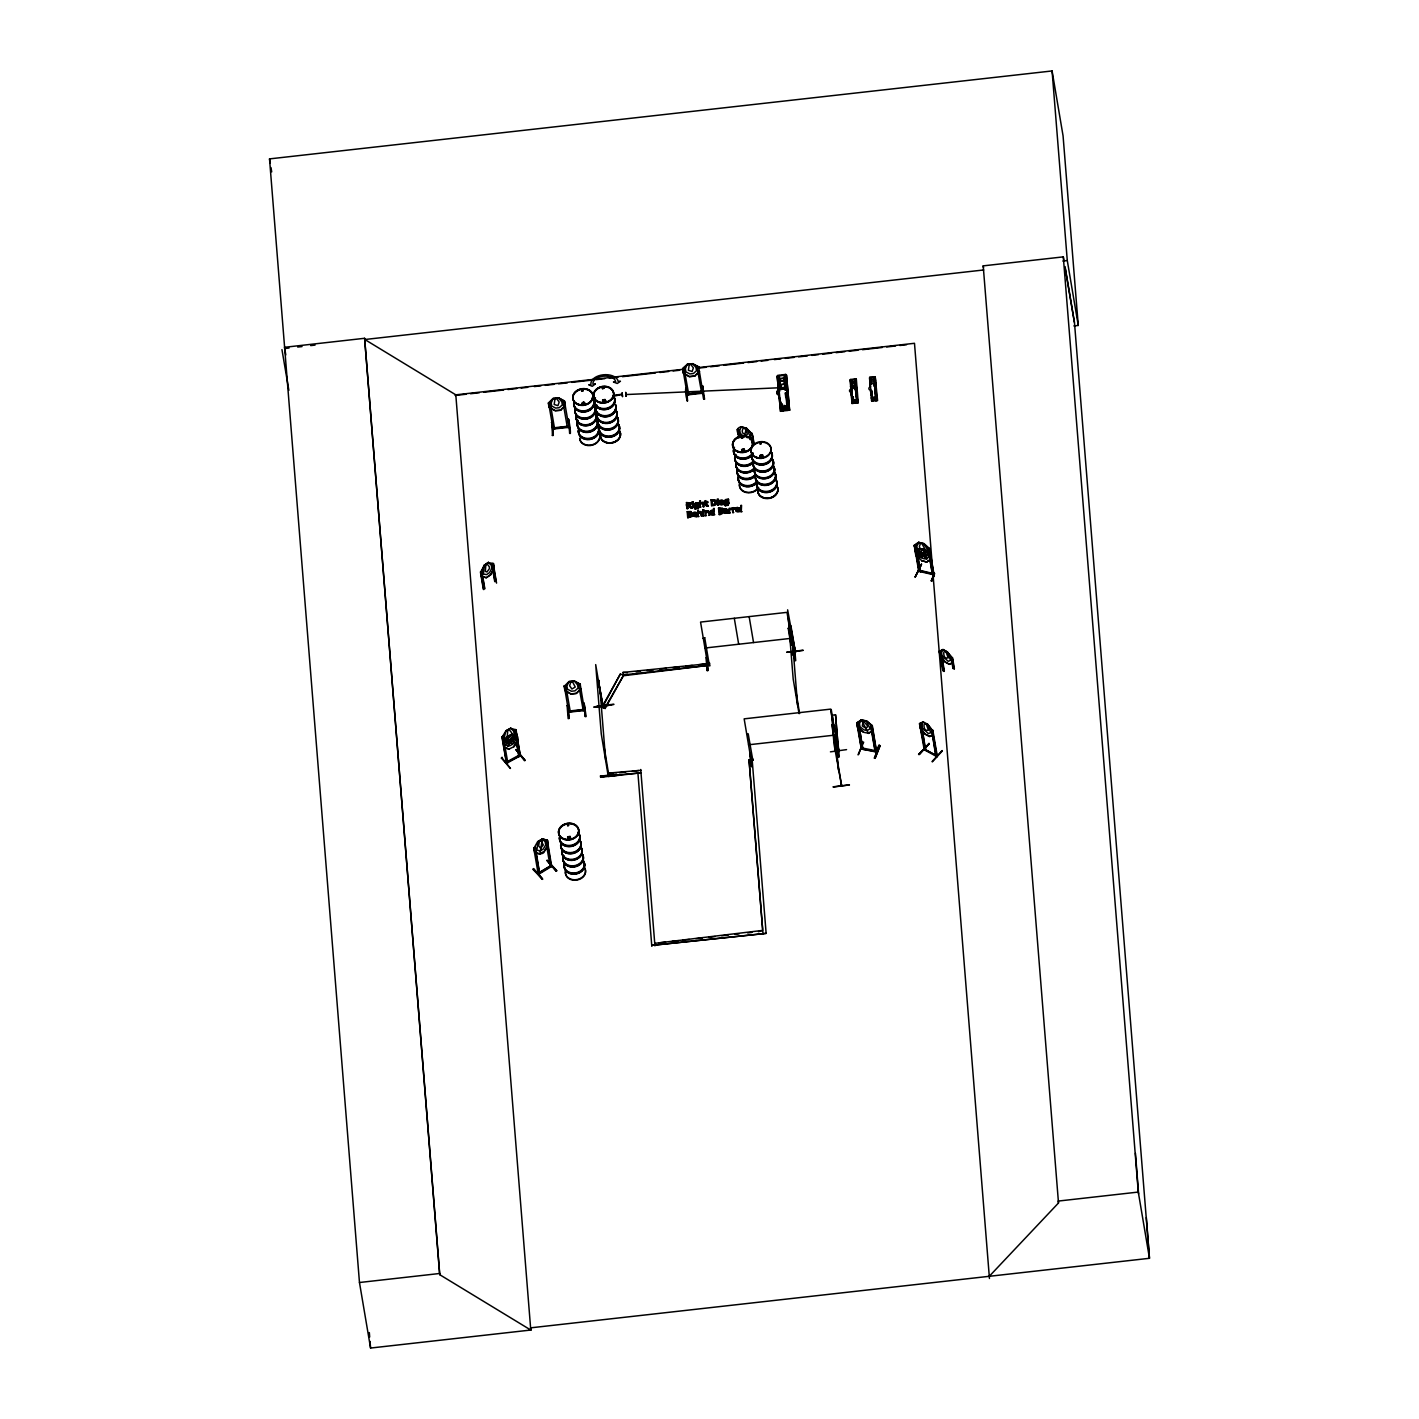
<?xml version="1.0" encoding="UTF-8"?>
<svg xmlns="http://www.w3.org/2000/svg" width="1419" height="1419" viewBox="0 0 1419 1419"><rect width="100%" height="100%" fill="white"/><g stroke="black" fill="none" stroke-linecap="round" stroke-linejoin="round"><path stroke-width="1.5" d="M710.227 512.082L710.529 514.033L713.81 513.802M694.53 504.738L696.002 503.373A2.306 1.845 -9.6 0 1 697.722 503.426L698.467 502.61L697.616 502.894A2.306 1.845 -9.6 0 0 695.913 502.823C691.355 504.224 697.474 510.609 697.846 505.714C691.39 508.392 699.177 497.2 698.024 507.186M691.213 515.097C688.41 520.081 685.661 510.361 690.681 512.862M721.987 509.332C717.021 506.831 719.664 516.569 722.537 511.585M626.151 396.327L625.708 392.3L626.134 396.327M723.459 511.833C711.043 518.822 731.14 511.106 720.71 510.787M784.672 405.373C783.767 406.774 783.962 405.834 784.813 408.104M784.778 406.118C785.718 408.725 783.235 404.965 785.009 405.94M854.681 401.027C854.806 397.817 854.912 403.014 854.788 400.46M855.018 399.626L855.072 401.009L854.344 400.264M873.678 399.005L874.423 397.551L873.927 399.094M874.406 397.622L873.785 398.189M697.917 506.636L697.634 508.179L695.097 508.534M716.648 501.971C718.528 506.565 707.265 506.015 714.183 504.845A2.27 1.809 -9.6 0 0 715.371 504.117M724.133 512.685L727.202 510.556L724.985 512.277M725.357 502.166L726.049 499.985A2.306 1.845 -9.6 0 1 727.752 500.056L728.515 499.24L727.663 499.523A2.306 1.845 -9.6 0 0 725.943 499.453C723.087 500.109 724.488 505.466 727.379 503.887M603.341 706.573C569.817 709.465 636.829 700.915 605.257 705.882M608.024 774.668C607.988 770.996 609.744 776.725 608.716 774.668M790.862 625.531L795.509 652.492C793.044 647.809 796.556 653.449 795.296 651.8M795.279 651.569L787.634 609.833L793.186 679.045L799.021 713.58M581.595 390.864L582.216 389.853L582.783 390.722M582.003 403.138C581.524 406.543 587.182 403.031 583.83 402.34M583.032 404.131L582.358 403.422L583.883 402.677M584.504 402.943L584.185 403.883M602.685 387.777L604.033 388.167L602.596 388.682M567.777 825.84L568.345 824.457M602.667 388.15L603.394 388.469M567.884 824.741L568.416 825.45M602.596 401.24L604.866 399.892M603.377 400.264L603.678 401.471M603.926 388.061L602.312 388.238M603.164 400.655L604.051 399.856M568.061 837.547L569.267 838.753M568.274 837.37L568.558 838.611M604.654 401.364L605.026 400.193M570.154 838.079L569.959 837.175M569.516 838.7L569.87 838.132M741.64 450.745L743.113 449.309M742.971 451.029L742.084 450.142M743.396 449.805L744.159 450.674L742.705 451.295M744.744 450.728L743.485 449.291M760.886 443.81L760.336 442.87M761.471 455.304C764.149 455.978 760.034 458.639 760.655 455.783M762.642 456.404L761.968 455.357M855.072 388.522L854.575 389.604M855.089 388.966L854.877 388.061M690.893 503.585C689.563 508.321 690.929 502.929 688.339 503M691.727 512.986L690.84 511.496L687.204 511.691L691.266 512.188L690.858 514.263M722.945 508.924L719.664 510.911M492.428 564.265L495.054 581.755M690.698 512.649L691.23 516.126L687.736 517.704L691.904 516.569L692.029 514.494L690.769 513.749M722.005 509.137L719.61 510.29L719.752 511.443L722.573 511.851M720.657 513.394C723.885 513.873 722.59 507.913 720.355 508.587M551.654 865.413L538.209 873.43M551.814 866.353L549.987 866.814L551.193 865.058M549.987 866.814L549.987 865.732M551.494 865.43L550.146 866.229M533.881 848.367L537.695 841.556L542.377 838.948L539.894 854.025C526.378 849.289 542.856 857.573 544.47 851.294L548.284 844.482L547.574 840.367L542.271 838.824L547.432 840.491L545.747 840.793L550.306 867.186M603.306 706.431C604.742 708.329 601.142 703.558 603.394 706.148M608.911 775.43L600.556 777.31L616.751 775.413L616.609 774.153L600.414 776.193M728.816 503.373L727.663 504.933L725.144 505.164C730.377 505.359 725.375 495.533 724.666 503.142M485.812 565.081L485.351 571.343L486.983 571.999L489.537 568.451L489.236 566.642L487.214 564.106L485.706 564.975M923.911 748.576C928.736 750.296 922.421 748.185 924.798 749.179L919.672 723.743L923.255 721.792M925.685 749.001L924.425 749.143M935.777 756.079L931.644 729.614L932.815 730.271L937.338 756.292L936.114 754.589L935.547 755.955L936.983 756.664L932.46 730.643L931.396 729.969M540.905 840.527L539.433 841.396L538.599 845.777L540.604 848.314L543.317 844.944L540.816 840.403M507.683 761.666L507.807 762.73L503.177 736.23L501.918 736.904L506.459 763.298L507.594 761.737M518.538 755.192L519.957 754.429M520.241 754.802L518.804 756.008M692.951 515.984C704.675 519.248 685.838 512.082 696.906 513.465M740.079 508.907L740.204 509.811L736.638 510.219L737.277 507.984L739.955 508.623M740.044 510.272C730.75 511.904 743.414 506.654 737.543 507.896A2.146 1.703 -9.6 0 0 736.284 508.587C733.463 514.05 742.137 510.698 740.239 511.567M858.477 723.424L857.182 722.555L858.566 723.318L862.947 749.25L861.067 747.955M783.873 407.359L785.186 407.874L784.193 407.377M837.175 759.2L841.627 785.807L834 744.088L831.232 709.482L838.168 751.733L838.842 751.059M840.935 785.842L840.846 784.281M841.627 784.707L841.644 785.221M480.704 572.513L484.163 565.33L483.453 574.092L486.682 574.589L489.484 572.655L491.825 568.292L491.293 565.205L488.544 562.598L493.546 563.609L494.238 567.724L490.672 574.784L494.131 567.618M744.141 436.821L746.429 428.325L752.07 433.912M542.324 839.09L537.89 841.733L536.879 850.194L540.267 850.868L543.211 849.112L545.73 844.908L545.198 841.822L542.342 839.126M517.829 739.849C507.417 755.068 520.773 740.949 517.208 735.858L511.78 734.137L507.062 736.709L506.069 745.135L509.545 745.933L512.596 744.265L515.203 740.186L511.425 732.452L509.279 729.792L507.754 730.608L507.239 736.887L511.816 734.403L517.066 735.964M533.491 868.996L542.626 879.337L532.923 869.35M533.455 868.57L542.537 878.787M784.547 407.856L784.636 406.118M785.204 407.555L784.867 406.402M501.936 757.799L510.485 768.477L501.421 758.083M921.392 549.366L920.665 554.315L924.23 556.691L925.649 555.485L925.348 553.676L923.059 549.774L921.321 549.508M863.089 720.976L862.344 725.978L865.945 728.249L867.399 726.989L867.08 725.18L863.142 720.852M535.229 847.782L534.041 848.314M716.613 502.681L713.048 505.129M874.193 397.373L874.281 398.42M873.802 398.686L874.317 398.171M695.345 504.898L697.758 503.993L697.669 502.716M725.393 501.528L727.805 500.623L727.699 499.328M854.965 401.293L854.717 399.555M863.444 732.098L857.519 727.042L863.391 732.239L868.605 733.251M873.057 730.182L868.552 733.392L861.28 719.859L866.512 720.905L872.366 726.067M857.466 727.184L856.774 723.051L861.28 719.859L859.471 723.637L860.003 726.723L863.816 729.863L867.186 730.554L870.113 728.781L866.388 721.136L861.227 719.983M866.512 720.905L872.295 725.606L870.858 725.659M857.998 754.819L863.692 742.208M858.601 754.536L862.983 742.155M861.386 719.983L856.774 723.051L861.351 749.055L876.552 751.467M862.787 748.31L861.244 747.529M868.552 733.392L873.004 730.324M862.787 749.232L859.311 727.149M874.991 750.828L876.676 750.651L875.097 750.882M871.993 731.814L875.292 751.272M874.228 758.172C884.197 735.255 876.64 746.412 875.08 758.349L880.117 745.56L875.08 758.331M838.966 751.68L834.461 725.18M582.18 390.544L583.014 390.012M605.576 401.098L605.044 402.056M568.345 825.078L567.387 824.9M567.653 837.813L568.611 837.033M741.303 437.691L742.58 437.105M742.031 437.762L742.651 437.708M762.18 455.446L762.127 457.024M692.791 514.175L693.235 513.43A2.146 1.703 -9.6 0 1 694.405 512.738C698.645 513.98 693.856 512.099 693.589 515.062M918.678 571.236L914.404 545.304C912.222 548.976 922.811 536.914 916.851 546.031L917.366 549.118L921.126 552.363L924.461 553.144L927.352 551.477L926.82 548.39L923.663 543.761L918.625 542.324L923.787 543.53L929.569 548.851L923.787 543.53M930.084 552.878L925.809 556.017L920.647 554.794L914.936 549.348L920.718 554.705L925.88 555.876M915.805 555.503L915.166 551.246M919.654 548.461C908.337 553.889 921.658 550.998 919.37 546.634L920.452 543.353L922.066 543.885L927.813 554.261L928.345 557.348L925.454 559.015L922.119 558.235L918.359 554.989L917.845 551.902L919.654 548.461L923.237 550.803L924.656 549.614L930.438 554.989L930.97 559.033L926.642 561.906M924.603 549.774L930.279 554.989M921.711 560.594L915.858 555.361M921.445 564.585L915.131 577.107L921.463 564.159M934.11 574.376L918.536 570.367L920.31 570.101L920.381 571.626L915.894 545.765M928.186 548.674L929.569 548.39L933.968 574.34L919.033 570.828L915.007 547.042M915.149 577.054L921.499 564.159M933.773 574.784L918.696 571.307L918.873 569.888M920.221 570.686L919.069 569.853M920.221 571.591L920.452 570.509L932.318 573.311M930.208 553.108L925.72 555.893M926.749 562.03L921.64 560.665L926.749 562.03L931.13 559.121M932.123 573.755L933.95 573.436L933.791 574.89L929.374 548.834L927.813 548.284L932.496 574.624L930.03 558.891M932.514 574.571L932.265 573.045M934.358 573.17L931.219 580.903L934.376 575.617M934.447 573.241L932.052 581.081M931.414 580.885L934.624 573.684M710.422 512.17L710.848 511.425A2.022 1.614 -9.6 0 1 711.895 510.769A2.359 1.88 -9.6 0 1 713.615 510.822L713.526 510.272A2.359 1.88 -9.6 0 0 711.806 510.237A2.022 1.614 -9.6 0 0 710.759 510.893C708.773 516.676 716.471 516.285 711.345 512.064C715.85 507.257 707.584 515.558 713.846 513.767M691.603 512.809L688.339 514.423L691.248 515.363M697.9 507.097L695.079 507.807L695.186 509.084L698.645 508.091L698.467 502.61M728.036 504.277L725.233 505.714L728.142 505.27L728.816 502.894M706.697 657.068L708.028 670.513L707.141 670.619L706.751 657.423M751.591 766.845L750.349 753.329L750.119 760.46M751.467 766.313L750.349 753.329M551.352 422.472L552.168 421.833L553.286 435.349L552.399 435.456L552.115 422.241M552.381 435.42L553.286 435.349M686.353 387.653L687.488 401.169C683.39 390.349 687.275 377.259 687.364 401.045M567.103 705.598L568.15 718.599L569.054 718.511L567.919 704.995L567.121 705.633M567.813 705.048L568.913 718.386M602.738 706.183L595.696 664.606L601.248 733.818L608.112 775.43M923.237 722.058L921.782 724.914L922.315 728L928.398 733.588L930.775 732.683L927.618 724.204L932.62 730.696L927.512 724.329M481.396 576.628L480.846 572.442L484.358 565.507M511.816 734.403L508.924 737.525L507.168 736.745L503.106 743.343L507.151 736.816M741.481 426.676L739.76 430.259L740.275 433.345L743.964 436.768M738.873 438.045L737.401 429.407L738.98 429.372M740.771 436.307C736.603 434.09 735.29 427.296 741.587 426.817M744.815 428.449L743.201 427.953L742.208 431.004L742.527 432.813L745.986 435.367L747.37 434.267L744.886 428.307M747.192 437.744L749.995 436.254L746.5 428.183L751.928 433.912M753.737 444.555C753.489 431.145 748.221 427.491 752.407 444.165M704.693 637.663L703.256 638.284L704.693 637.663L709.074 663.613M794.09 653.556C791.288 652.829 793.15 656.766 792.582 653.13C795.243 652.226 793.718 656.234 793.842 653.077M750.846 759.183L751.378 760.673L752.744 760.478L751.325 760.034M602.135 706.786L620.316 674.06L623.189 674.947L709.624 665.227L623.331 675.763L605.15 708.489L602.135 706.786L605.15 708.489M602.277 707.602L620.316 674.06M605.008 707.673L623.331 675.763L622.994 672.429L709.553 663.524M552.594 427.687C557.702 426.232 549.721 431.518 554.173 427.456M562.917 401.648L564.407 400.885L569.001 427.261C563.414 427.084 572.283 425.186 567.032 426.516M687.328 394.925C688.676 390.775 686.743 396.043 688.783 394.695L684.118 368.568M701.358 392.832L703.168 392.637L687.168 394.376M584.717 709.979L568.682 711.77C566.571 710.103 572.371 713.544 568.558 711.717M539.788 853.901L544.364 851.169L548.284 844.482M502.007 737.348L505.98 730.714L510.698 728.16L513.678 731.228L514.21 734.315L511.603 738.394L508.552 740.044L505.075 739.264L504.543 736.177L506.069 730.767L510.787 728.266M508.144 743.166L512.773 740.487L516.729 733.854L512.88 740.612L508.144 743.166L502.716 741.463L508.215 743.024M690.645 513.093L688.392 514.352M715.371 504.117L714.999 500.641L711.025 499.825L715.07 499.807L716.737 502.503M692.029 515.718L689.35 516.906M720.497 503.319L722.732 502.415L722.59 501.191L719.788 501.013M506.175 762.925L520.117 755.387M582.748 390.793L582.446 389.888M583.475 403.954L583.599 402.286M603.093 387.759L602.401 388.7M605.345 401.825L605.541 400.495M761.258 443.739L759.821 444.041M567.866 837.423L568.842 836.926M570.491 838.31L567.795 838.327M707.531 664.323C709.305 665.44 710.032 661.289 707.62 662.744M792.742 654.088L792.582 653.13M792.423 654.265L794.037 654.567M751.006 759.165L752.584 758.917L752.833 760.371L748.239 733.995M751.219 759.662L752.301 758.952M837.441 749.959L836.146 749.48M837.316 749.995C835.206 750.633 835.489 751.236 837.813 750.828M554.332 428.041L552.931 427.58L553.091 428.52M568.788 427.332L552.967 429.07M686.956 393.489L687.293 394.34M688.623 393.755L686.885 394.021M688.57 394.766L688.587 393.311M703.044 392.141L701.288 392.407M702.973 393.152L698.609 366.705L697.084 367.45L701.749 393.382L703.097 393.187L687.204 394.925M568.522 710.83C571.857 711.079 569.941 710.972 568.735 711.327M583.085 710.156C587.431 711.114 579.484 709.465 584.557 709.021M584.539 710.493L580.158 684.047L578.65 684.792L583.298 710.724M939.289 651.339L943.014 649.494L947.378 651.906L952.273 658.522L953.089 662.531L949.364 664.376L944.983 661.963L939.981 655.454L939.289 651.339L940.779 652.03L944.043 671.471M939.573 651.356L940.513 651.729M943.014 649.494L941.542 652.634L942.074 655.702L948.158 661.289L950.535 660.385L947.378 651.906M940.229 655.383L945.089 661.839L949.471 664.252M945.888 651.835C942.624 649.122 943.493 657.334 945.639 657.973L948.229 657.955L945.994 651.711M952.894 668.509L951.404 657.316L952.575 657.973L954.402 668.775M952.575 657.973L947.218 652.101M949.382 664.11L952.823 662.531M933.223 734.936L929.605 736.674L925.223 734.244L920.221 727.752L919.53 723.637L924.248 749.8L925.862 749.871M924.266 748.203L925.365 750.349L921.321 723.921L920.168 723.264M920.363 727.787C921.676 734.474 935.848 741.02 932.815 730.271M926.128 724.133C922.864 721.42 923.734 729.632 925.88 730.271L928.469 730.253L926.235 724.009M918.607 754.429L929.179 743.84L918.607 754.394M929.002 743.29L919.14 754.66L929.179 743.84M925.401 749.64L935.618 755.139M936.682 755.759L935.689 756.008M932.301 761.879L942.251 751.006M942.092 750.545L932.177 761.453M989.274 1276.302L1058.503 1202.975L983.207 265.867L1063.31 256.874L1064.037 261.149M549.756 402.783L548.532 403.262L553.162 398.473L551.193 402.961L551.707 406.047L555.698 408.104L559.228 407.696L562.332 404.858L561.8 401.772L558.483 398.029L553.055 398.526L548.337 403.102L549.047 407.359L555.219 410.747L560.647 410.251L565.347 405.391L560.523 410.02M563.095 401.595L564.443 401.329M698.857 367.237L692.667 363.707L687.257 364.346L682.539 368.922L683.248 373.179L689.35 376.691L694.831 376.07L689.332 376.549L683.408 372.984M564.106 686.406L568.913 681.634M576.291 693.306L581.116 688.694M602.596 705.367L603.43 707.567L598.357 680.375L602.862 707.62M777.169 376.212L780.556 411.315L777.133 376.195L786.481 375.024L789.585 410.162L786.481 375.024M783.643 375.379L784.707 375.255M781.106 411.013L777.63 375.396L785.736 374.421L788.716 410.286M780.468 411.315L789.744 410.144M781.585 404.521L782.117 411.12L783.27 410.942L782.454 404.397M786.055 394.659L787.137 410.463M788.556 410.304L788.787 408.122L788.396 409.559L781.55 410.393L780.698 409.115L780.982 410.8L781.071 404.539M876.445 751.148L876.463 752.123L872.117 726.049L870.645 725.907M850.815 388.558L850.105 380.026L856.349 379.299L858.211 402.765M854.575 379.512L855.852 378.891L850.442 379.494L852.074 403.493L858.229 402.748M875.31 377.046L869.457 377.844L872.188 401.187M870.894 377.419L871.372 383.946M874.53 377.277L875.771 400.797L874.654 377.241M873.944 377.348L876.144 400.601M852.517 396.965L853.067 403.368L852.89 396.646M856.952 399.076L857.111 399.981L852.553 400.495C850.105 402.322 861.812 397.018 857.307 402.357L855.852 378.891M857.732 402.677L855.586 379.423M872.1 400.69L871.532 399.839L871.709 400.974L877.581 400.566L875.204 376.709L869.794 377.312L870.486 386.199M700.72 503.373L702.6 502.61L703.913 503.656M698.751 512.791L701.837 512.756M535.371 847.657L533.721 847.959L538.28 874.352L539.096 873.164M722.874 504.135C719.522 507.044 718.298 501.067 722.697 501.865C716.737 503.106 725.428 504.561 720.834 504.348C716.329 502.84 725.588 498.512 722.91 504.579L723.442 501.12M727.379 512.809C719.451 515.434 730.537 506.849 724.293 509.705M584.238 403.599L583.191 403.954M742.776 438.063L741.303 437.868L742.598 437.247M742.031 449.805L742.776 451.313M743.875 450.728L742.669 451.082M744.283 451.171L742.226 451.402M760.992 455.464L761.897 455.144M762.659 457.007L760.921 457.379M568.771 825.45L567.795 825.663M727.61 503.16L724.754 502.929M740.186 510.805L736.479 511.23L736.195 508.055A2.146 1.703 -9.6 0 1 737.366 507.363L740.097 508.995M483.347 589.275L480.42 571.981L481.573 571.183L480.775 572.318L483.702 589.612M493.422 563.733L491.772 564.106L493.28 563.645L496.561 583.12M700.667 503.426L702.795 502.982L703.327 506.778L703.877 503.461M698.716 512.827L700.844 512.401L701.358 516.179L701.855 512.525M918.625 542.324L914.244 545.233L914.865 549.49M722.182 510.734L722.502 508.126L718.528 508.162L719.061 514.192M565.773 686.211L564.301 685.82L565.862 686.246L570.349 712.036M754.252 471.002L754.287 471.214A10.146 8.071 -9.6 0 0 767.679 477.582A10.146 8.071 -9.6 0 0 772.841 465.077M749.888 439.535L752.673 437.815M546.049 841.148L547.273 840.42M547.255 860.783L556.904 870.823L547.131 860.375M539.362 872.419L549.88 866.14M538.12 873.909L551.264 865.909M689.599 505.359L690.61 502.894L686.477 502.574L687.009 508.605L687.913 508.499C682.149 500.623 694.671 503.887 687.612 505.182L687.754 506.317L692.312 508.02L688.499 505.625M514.583 730.359L519.177 756.487M503.479 736.585L502.22 737.277L506.672 763.245L520.401 755.759L515.948 731.672M514.636 730.714L515.576 729.508L514.6 730.554M510.272 735.663L508.747 736.479L507.842 740.807L509.918 743.396L512.72 740.133L510.361 735.769M509.137 749.055L513.962 746.607M516.268 750.03L525.19 760.495L516.073 749.64M501.368 758.189L502.06 757.214M507.612 761.418L518.449 755.547L518.999 756.504M939.431 651.463L943.103 649.636M919.53 723.637L923.343 721.934L927.618 724.204M603.022 400.868L604.725 401.453M604.955 401.879L602.756 401.417A10.164 8.088 -9.6 0 1 605.363 400.672M743.521 451.313L743.591 449.521M743.716 451.739L744.585 450M761.897 457.131L762.393 455.925M568.327 836.979L569.516 836.713M568.664 837.37L570.119 837.689M740.15 511.017L737.738 511.479L736.709 510.29M935.742 754.553L937.179 755.263L936.842 756.699M705.403 505.324L707.904 506.228L706.29 505.093M519.726 754.5L520.259 755.83L516.037 729.738M869.794 377.312L870.627 382.03M853.369 396.859L853.067 403.368M723.477 501.315C722.04 497.732 717.145 502.45 722.555 501.35M728.053 510.343C725.499 506.849 723.442 509.847 727.237 511.106C722.555 512.614 727.929 511.248 727.415 513.252L727.947 509.811L724.275 509.545M727.362 503.248L725.375 502.22M838.115 750.172L837.494 751.006L837.263 749.409L836.146 749.534M719.77 500.872L723.353 501.031M707.815 505.678L705.261 504.738M708.95 664.145L707.655 664.234L700.56 622.072L786.995 612.352L794.25 654.496L792.636 654.691L792.263 653.308M554.492 428.981L554.102 428.041M702.707 392.247C701.376 392.779 701.429 392.318 701.394 393.276M583.085 709.128L583.014 710.688M556.248 871.106L547.06 860.393M924.549 749.214L937.196 756.15M524.533 760.761L516.002 749.675M535.477 847.303L539.61 873.732M582.961 402.216L584.149 402.216M583.901 404.362L581.985 403.439M603.855 400.353L604.973 400.601M604.618 402.038L603.501 402.056M853.528 387.955L854.699 388.061M743.148 449.805L742.35 450.728M778.818 388.061L786.96 387.422L626.027 394.553M787.829 404.646L788.751 406.26M786.711 406.508L780.645 407.235L780.361 405.55L781.213 406.827M786.357 393.985L787.385 406.898L781.975 407.555L778.747 395.174A5.445 3.281 -5.4 0 1 777.967 390.597A5.445 3.281 -5.4 0 1 785.612 389.675A5.445 3.281 -5.4 0 1 786.374 394.251L786.357 393.985A5.445 3.281 -5.4 0 0 785.576 389.391A5.445 3.281 -5.4 0 0 777.949 390.314A5.445 3.281 -5.4 0 0 778.729 394.908L778.747 395.174M507.896 761.79L507.186 761.187L507.86 762.535M788.201 628.298L789.656 628.12L788.201 628.298L791.057 645.414M793.576 647.241L794.569 647.685L795.704 660.651L794.817 660.757L793.7 647.277M706.893 657.547L705.988 657.653L707.194 670.548M786.836 652.137L803.048 650.221M786.871 652.332L803.065 650.434M707.549 663.329L709.128 663.099L707.371 663.365M598.463 681.546L602.756 707.371M794.835 660.243L793.806 647.685M598.907 705.899L594.916 707.105M604.973 705.19L611.128 705.208M594.898 706.893L611.092 704.995M796.307 693.589L799.589 713.509M604.37 748.345L608.875 775.608M748.274 734.439L746.784 734.173M831.8 725.074L833.219 724.453L831.8 725.074L835.667 747.99M837.228 744.124L838.115 744.017L839.268 756.983L838.398 756.575M609.017 775.324L608.042 773.426L608.237 775.501M610.631 775.519L600.397 776.051M751.165 760.123L752.638 759.945M752.673 760.389L751.201 760.566L744.159 718.848L830.594 709.128L834.248 730.767M836.146 750.58L837.6 750.403M830.434 751.839L846.558 749.622M833.255 787.031L849.449 784.902L833.237 786.8M530.706 1327.829L530.883 1330.029L370.572 1348.05L359.468 1282.51L269.521 158.893L1052.082 70.95L1063.062 135.816L1078.263 325.448L1073.864 325.944M1146.339 1217.608L1149.479 1258.298L530.6 1327.847L530.777 1330.046L439.784 1274.723L364.612 338.29L284.51 347.3L285.804 354.945M284.722 348.524L289.05 348.027M297.706 347.052L302.034 346.573M310.69 345.597L315.036 345.119M983.704 269.965L364.825 339.513L455.801 394.837L684.047 369.188M1062.884 261.061L1067.283 260.564L1078.263 325.448M682.77 368.94L684.189 368.319M698.645 367.149L697.297 367.131M697.226 367.716L914.492 343.292L989.451 1278.501M455.073 395.475L466.088 394.234M470.487 393.737L479.285 392.761M483.702 392.265L503.514 390.03M507.913 389.533L516.729 388.54M521.128 388.061L527.744 387.316M534.342 386.571L540.958 385.826M545.357 385.329L554.173 384.336M558.572 383.839L567.369 382.864M571.786 382.367L591.599 380.132M595.998 379.636L604.813 378.642M609.212 378.163L618.028 377.17M622.427 376.674L655.454 372.966M659.87 372.47L668.668 371.476M673.085 370.98L679.683 370.235M697.297 368.248L706.112 367.273M710.511 366.776L719.327 365.783M723.725 365.286L743.538 363.051M747.955 362.572L756.753 361.579M761.152 361.082L767.768 360.337M774.366 359.592L780.982 358.847M785.381 358.351L794.197 357.375M798.595 356.878L807.411 355.885M811.81 355.389L818.408 354.644M822.825 354.147L831.623 353.154M836.039 352.657L844.837 351.681M849.236 351.185L858.052 350.191M862.45 349.695L882.281 347.478M886.68 346.981L895.495 345.988M899.894 345.491L906.493 344.746M553.055 398.526L558.536 397.763L564.407 400.885M614.551 395.121L622.267 394.251L622.533 396.735L622.107 392.708L622.214 394.482M548.568 403.12L550.182 402.783L554.598 428.875M702.565 385.826L703.611 398.81L704.604 399.253L702.565 385.826L703.7 399.342M614.658 396.043L622.267 394.287M688.641 393.577L701.571 392.371M688.676 394.021L701.288 392.602M549.224 407.306L555.201 410.605L560.647 410.251M570.403 433.434C564.762 398.544 572.886 437.513 569.533 433.026M569.356 420.45L568.363 420.006L569.711 433.434M554.439 427.758L567.05 426.339M568.505 426.427L567.21 426.002L567.369 427.438L562.829 401.311M554.474 428.201L567.086 426.782M552.931 428.609L568.735 426.782M871.532 398.597L876.924 397.976L876.747 396.859L871.905 398.313L871.337 397.462L871.497 398.863M875.984 398.242L872.383 398.65L870.202 390.207A3.636 2.182 -4.6 0 1 870.379 386.713L869.971 384.389A1.809 1.1 -4.6 0 1 871.603 383.095A1.809 1.1 -4.6 0 1 873.59 383.981L873.98 386.323A3.636 2.182 -4.6 0 1 875.292 389.64M699.602 500.854C701.181 500.517 698.254 503.727 700.152 507.133L700.454 500.765M692.206 501.9L693.288 502.326L692.472 503.834L692.206 501.9L692.809 507.949L693.199 501.794M718.351 500.393L717.908 505.129L717.304 499.08L718.298 498.974L717.571 501.013L717.358 499.807L718.44 500.233M704.941 500.694C706.751 500.659 703.292 501.971 705.349 505.27M692.277 502.628L693.288 502.326M692.366 503.16L693.341 503.053M704.445 501.954L704.587 503.053M707.496 501.599L705.899 501.776L706.041 502.894L707.62 502.716L707.496 501.599L707.62 502.716M705.952 502.361L707.584 502.149M687.647 505.785L691.124 508.144M691.035 507.612L692.224 507.47M707.85 505.607L706.485 505.749L705.811 500.605M722.821 504.029L723.761 504.472M695.133 508.357L698.006 508.108L698.769 506.264M697.634 510.272C699.23 509.935 696.303 513.128 698.183 516.534L698.503 510.166M713.385 508.499C714.981 508.162 712.036 511.354 713.934 514.778L714.236 508.392M740.7 505.43C742.297 505.093 739.37 508.286 741.25 511.691L741.569 505.324M702.866 509.9L703.93 510.326L703.114 511.833L702.866 509.9L703.895 510.503L702.955 510.432L703.452 515.948L703.842 509.776M703.008 511.159L703.984 511.035M706.023 510.964L705.58 515.7L705.172 511.053L706.201 512.543L708.329 512.099L709.624 515.257C710.706 510.45 704.445 509.439 708.578 513.004M729.064 508.374C730.874 508.304 727.433 509.705 729.49 513.022L729.934 508.268M732.452 507.984L733.321 507.896C739.157 512.365 730.271 502.078 732.878 512.631L733.321 507.896M735.202 508.428L733.428 509.084L735.273 508.25M731.902 509.35C731.707 507.736 728.781 509.989 731.849 508.8C729.508 506.636 730.927 512.206 731.796 508.091M693.448 513.98L696.179 513.678M736.514 509.137L739.228 508.836M693.501 514.512C698.219 516.818 697.971 511.443 694.317 512.188A2.146 1.703 -9.6 0 0 693.146 512.898L693.412 516.055L697.031 515.097M736.55 509.669L740.204 509.811M701.944 513.057L700.862 511.514L698.662 512.241L698.804 513.376L700.791 512.809L702.228 516.09M727.326 512.72L728.266 513.164M704.941 648.022L791.376 638.302M627.446 672.748L622.994 672.429M636.084 671.772L640.412 671.293M646.887 670.566L653.379 669.839M659.853 669.112L666.345 668.384M672.819 667.639L679.311 666.912M685.785 666.185L692.277 665.458M698.751 664.731L707.407 663.755M574.305 680.925L568.824 681.688L566.944 686.122L567.476 689.208L571.449 691.248L574.997 690.858L578.083 688.02L577.568 684.934L574.305 680.925L580.424 684.579M572.531 681.918L570.757 682.113L569.64 685.82L571.928 689.031L575.245 687.027L572.531 681.776M580.194 684.49L578.828 684.437M580.939 688.676L576.398 693.412L570.899 693.891L564.797 690.379L564.301 686.424M576.398 693.412L570.917 694.033L564.975 690.468M584.131 703.168L585.16 716.152L586.153 716.577L584.131 703.168L585.267 716.684M570.207 710.919L582.801 709.5M583.138 709.713L584.273 709.589M570.243 711.362L582.837 709.943M584.593 710.44L568.717 712.232L564.301 685.82M833.077 723.814L832.385 715.158L835.543 714.804L838.452 750.225L835.543 714.804M748.54 744.798L832.811 735.326M638.905 773.071L608.662 776.459L608.325 773.124L640.874 770.304M608.325 773.124L612.777 773.461M619.269 772.734L625.744 772.007M632.218 771.28L638.71 770.552M608.52 775.661L641.069 772.823M748.984 759.874L752.265 760.336L748.984 759.874L762.996 933.737M659.055 942.872L665.546 942.145M672.021 941.4L678.513 940.673M682.841 940.194L689.315 939.467M695.807 938.739L702.281 938.012M708.773 937.285L715.247 936.558M721.739 935.831L728.213 935.086M734.687 934.358L739.015 933.879M747.653 932.904L751.981 932.425M758.473 931.698L762.659 930.403L654.744 943.351M766.136 933.383L651.658 945.409L766.136 933.383L752.141 759.52M1065.119 267.552L1074.52 323.089L1149.479 1258.298L1138.286 1192.066L1058.184 1201.077L1058.503 1202.975M359.468 1282.51L439.588 1273.499L439.784 1274.723M689.049 512.117L690.787 513.181M689.386 514.299L691.851 514.671M707.709 664.269L707.673 663.329M582.375 390.083L583.298 390.668L582.056 391.076M582.251 391.13L582.943 389.959M583.457 403.847L582.482 403.617M713.26 500.233L716.595 501.776M876.321 752.035L861.244 748.984M837.263 749.409L838.239 751.715M778.197 376.088L779.652 391.431M932.478 572.957L933.808 573.4M872.845 400.992L872.419 396.611M857.041 402.89L854.823 379.21M852.376 403.28L851.471 386.323M838.487 756.983L838.008 750.509M539.185 872.242L539.646 873.607L535.673 851.56M863.018 748.132L875.009 750.58M583.262 404.184L582.304 403.191M761.719 455.304L762.624 455.375A10.323 8.23 -9.6 0 0 760.07 456.031L760.549 457.415M569.356 836.767L570.243 836.962A10.323 8.23 -9.6 0 0 567.689 837.618M920.913 724.435L919.814 723.655M507.417 761.223L506.299 762.358M722.094 510.237L723.442 511.514M924.727 549.543L919.494 548.461L924.656 549.685M510.645 728.302L516.126 729.863M509.244 749.161L503.887 747.565M503.798 747.458L509.297 749.019M741.41 426.817L746.5 428.183M741.516 426.942L746.376 428.414M737.401 429.407L738.749 429.691L739.831 436.289M750.42 433.114L751.91 433.753M876.57 751.396L872.295 725.606M862.699 747.671L863.124 748.806M551.335 864.987L551.157 866.033L546.954 840.066M861.422 749.001L857.182 722.555M869.829 377.543L870.521 382.048M604.547 400.016L604.92 400.264M950.996 657.813L952.22 658.345L954.047 669.165M942.908 649.618L947.324 651.977M936.859 756.593L924.248 749.8M558.465 397.888L564.656 401.417L565.347 405.532M725.623 502.645L727.894 502.344L728.036 503.443M689.687 505.891L692.312 508.02M925.631 749.729L922.421 730.395M702.902 503.532L700.773 503.958L700.631 502.84L703.114 502.202L703.966 504.011M693.909 515.913L697.19 516.392M726.936 509.918L727.415 513.252M737.933 433.434L740.86 436.201M547.149 860.393L556.142 871.266M533.721 847.959L534.821 852.482M537.819 873.04L538.67 874.281L551.672 866.37L547.344 840.385M533.438 869.049L542.43 879.372M703.008 391.679L702.866 393.258M724.169 512.401C727.344 513.075 727.007 513.359 724.878 511.745M741.906 451.348L741.765 450.32A10.323 8.23 -9.6 0 1 744.319 449.628M690.893 503.745L686.477 502.574M722.981 509.137L718.528 508.162M694.388 505.572C697.438 507.559 697.9 507.417 695.221 505.004M720.373 503.053L722.732 503.018L722.91 504.579M851.01 388.895A3.636 2.182 -4.6 0 0 850.85 392.389L852.996 400.637M778.729 394.908L781.958 407.271L787.385 406.898M605.736 400.885L605.363 400.229A10.323 8.23 -9.6 0 0 602.649 400.708M570.562 837.405L569.303 839.232L567.724 838.026A10.181 8.106 -9.6 0 1 570.385 837.565M725.251 501.634L725.464 502.769M723.388 500.765L723.548 501.67M1065.03 266.577L1074.449 322.326M983.207 265.867L983.527 267.765M951.404 657.316L953.231 668.136M942.181 658.114L944.38 671.081M940.655 655.294L943.209 670.442M939.396 651.215L942.872 670.815M917.862 556.017L920.381 571.626M875.204 376.709L876.871 400.672M875.523 380.682L870.149 381.516M875.718 383.059L870.344 383.893M877.119 400.353L876.924 399.236L876.658 400.176M931.644 729.614L936.026 755.564M869.989 384.567L870.379 386.713M856.171 382.846L850.797 383.68M856.349 385.241L850.992 386.074M851.028 389.072L850.62 386.553A1.809 1.1 -4.6 0 1 852.234 385.276A1.809 1.1 -4.6 0 1 854.22 386.145L854.628 388.487A3.636 2.182 -4.6 0 1 855.941 391.804M850.442 379.494L852.73 402.872M875.346 750.225L875.47 751.254M870.557 725.57L875.115 751.715M861.617 747.458L861.759 748.469M834.975 734.865L837.636 750.846M752.141 433.327L753.968 444.129M737.632 428.964L738.731 435.456M742.119 511.603L741.25 511.691M733.747 512.543L732.878 512.631M749.143 616.609L753.542 642.559M730.359 512.933L729.49 513.022M718.759 505.04L717.908 505.129M734.297 618.276L738.678 644.226M714.804 514.671L713.934 514.778M709.624 515.257L708.755 515.345M688.25 393.205L688.463 394.872M687.346 394.996L682.734 368.479L687.364 364.435L692.685 363.849L698.609 366.705M706.449 515.611L705.58 515.7M704.179 506.672L703.327 506.778M705.172 511.053L708.542 510.787L709.411 512.578M704.321 515.842L703.452 515.948M701.004 507.026L700.152 507.133M699.053 516.445L698.183 516.534M687.913 508.499L687.009 508.605M709.092 662.638L709.287 664.039M637.929 773.178L651.8 946.225M568.451 425.771L568.664 427.438M654.939 945.87L640.732 769.488M548.532 402.659L553.144 429.177M584.22 708.932L584.433 710.6M550.466 866.122L550.678 867.115M492.925 563.308L495.852 580.619M492.872 570.598L494.699 581.418M516.516 743.166L518.857 756.593M481.857 571.396L484.855 588.814M482.673 577.675L484.5 588.477M269.521 158.893L270.249 163.22M270.976 167.548L271.721 171.876M281.955 349.606L288.855 390.349M740.008 508.445L740.168 509.439M696.96 513.288L697.119 514.281M702.973 503.373L703.132 504.437M617.496 417.647L617.602 418.587M706.094 504.313L706.254 505.341M785.771 374.722L789.177 410.002L785.736 374.421M785.417 377.383L786.445 388.345M786.853 392.726L788.503 410.286M785.115 377.401L785.949 388.416M786.552 392.761L787.598 405.976M784.53 377.294L785.558 388.256M786.161 394.837L787.19 405.799M784.193 374.918L785.647 390.26M784.051 377.56L785.079 388.54M785.487 392.921L785.895 397.302M783.838 377.578L784.92 388.558M785.328 392.939L785.736 397.338M785.736 406.987C788.787 410.322 781.479 411.208 783.253 407.288M780.805 384.62L781.177 389.037L780.61 384.673M779.581 377.915L780.61 388.877M782.064 404.238L782.508 410.836L781.94 404.06M779.262 375.538L780.45 388.895M779.12 378.199L780.148 389.161M778.907 378.199L779.989 389.178M781.372 404.521L782.046 411.12M837.618 749.427L838.363 757.09M752.638 758.97L752.833 760.371M706.804 656.997L707.797 670.477M598.924 680.304L599.031 681.475M1052.082 70.95L1067.283 260.564M1063.31 256.874L1138.286 1192.066M874.884 398.455L875.204 400.353L873.536 400.318L873.235 398.633M872.898 396.806L872.383 401.169L871.674 390.527L872.117 401.222L871.213 390.562M870.858 390.331L871.692 401.116M855.834 383.662L856.81 398.615L855.515 383.715M854.61 381.64L856.615 400.406L853.014 400.814L850.85 392.389M855.533 400.637C857.573 403.12 852.588 403.298 853.883 400.814M854.22 386.145L854.238 386.34A1.809 1.1 -4.6 0 0 852.251 385.454A1.809 1.1 -4.6 0 0 850.637 386.731M851.524 379.6L852.18 388.256M851.453 382.03L852.039 390.58M851.134 392.815L852.003 403.475M835.614 735.432L838.381 770.038M834.248 737.614L835.152 749.782M792.033 635.783L797.584 704.995M735.184 507.7L735.326 508.96M728.515 499.24L728.905 503.426M749.126 760.69L762.642 929.356M725.074 504.437L725.233 505.714M724.187 508.995L724.329 510.255M719.681 500.322L719.823 501.563M711.025 499.825L711.558 505.856M699.549 371.352L694.742 375.982L699.372 371.335M707.762 505.058L707.904 506.228M692.738 363.583L696.002 367.592L696.534 370.678L693.43 373.516L689.882 373.924L685.909 371.867L685.377 368.78L687.257 364.204M701.908 512.88L702.121 515.54M709.429 662.708L709.766 666.043M695.044 507.825L695.186 509.084M687.204 511.691L687.736 517.704M608.449 773.94L608.662 776.459M600.077 690.556L605.629 759.768M566.997 426.072L567.192 427.456M580.158 684.047L574.234 681.049L568.806 681.546M552.009 422.33L553.055 435.314M455.801 394.837L530.777 1330.046M364.612 338.29L439.588 1273.499M369.33 1332.583L369.685 1337M370.04 1341.416L370.572 1348.05M1135.448 1153.275L1138.606 1193.964M593.71 406.065A10.164 8.088 -9.6 0 1 589.754 418.108A10.164 8.088 -9.6 0 1 575.724 414.259M575.209 412.219A10.164 8.088 -9.6 0 1 575.387 410.073M593.781 405.568A10.323 8.23 -9.6 0 1 587.218 418.658A10.323 8.23 -9.6 0 1 575.156 409.648M594.721 412.113A10.146 8.071 -9.6 0 1 588.282 424.973A10.146 8.071 -9.6 0 1 576.433 416.139M594.632 411.652A10.146 8.071 -9.6 0 1 588.193 424.494A10.146 8.071 -9.6 0 1 576.345 415.661M592.557 398.402A10.323 8.23 -9.6 0 1 586.012 411.492A10.323 8.23 -9.6 0 1 573.95 402.482M593.514 404.858A10.164 8.088 -9.6 0 1 587.058 417.736A10.164 8.088 -9.6 0 1 575.174 408.885M594.171 402.783A10.164 8.088 -9.6 0 1 584.734 411.989A10.164 8.088 -9.6 0 1 574.003 405.054M592.503 398.899A10.164 8.088 -9.6 0 1 593.656 400.726M593.71 405.195A10.323 8.23 -9.6 0 1 587.147 418.286A10.323 8.23 -9.6 0 1 575.085 409.275M592.503 398.029A10.323 8.23 -9.6 0 1 585.941 411.12A10.323 8.23 -9.6 0 1 573.879 402.127M592.291 397.692A10.164 8.088 -9.6 0 1 585.834 410.588A10.164 8.088 -9.6 0 1 573.968 401.719M598.321 428.307A10.164 8.088 -9.6 0 1 589.399 439.571A10.164 8.088 -9.6 0 1 578.846 430.489M598.41 427.828A10.323 8.23 -9.6 0 1 589.328 439.269A10.323 8.23 -9.6 0 1 578.615 430.063M599.829 436.36A10.146 8.071 -9.6 0 1 590.41 445.548A10.146 8.071 -9.6 0 1 579.697 438.613M598.162 432.476A10.146 8.071 -9.6 0 1 599.315 434.303M598.091 432.05A10.146 8.071 -9.6 0 1 592.929 444.555A10.146 8.071 -9.6 0 1 579.626 438.187M594.809 412.716A10.146 8.071 -9.6 0 1 588.371 425.558A10.146 8.071 -9.6 0 1 576.522 416.725M594.809 412.344A10.199 8.124 -9.6 0 1 588.335 425.274A10.199 8.124 -9.6 0 1 576.416 416.37M597.204 420.68A10.323 8.23 -9.6 0 1 586.774 432.192A10.323 8.23 -9.6 0 1 578.26 420.804M598.641 429.159A10.164 8.088 -9.6 0 1 587.874 438.436A10.164 8.088 -9.6 0 1 578.633 429.283M596.956 425.257A10.164 8.088 -9.6 0 1 598.126 427.101M597.115 421.141A10.164 8.088 -9.6 0 1 588.193 432.405A10.164 8.088 -9.6 0 1 577.622 423.323M598.339 427.456A10.323 8.23 -9.6 0 1 589.275 438.914A10.323 8.23 -9.6 0 1 578.544 429.691M597.133 420.308A10.323 8.23 -9.6 0 1 586.721 431.837A10.323 8.23 -9.6 0 1 578.207 420.432M596.92 419.935A10.164 8.088 -9.6 0 1 587.98 431.199A10.164 8.088 -9.6 0 1 577.427 422.135M615.58 405.568A10.164 8.088 -9.6 0 1 606.658 416.831A10.164 8.088 -9.6 0 1 596.086 407.75M615.669 405.089A10.323 8.23 -9.6 0 1 605.257 416.618A10.323 8.23 -9.6 0 1 596.725 405.231M615.42 409.789A10.146 8.071 -9.6 0 1 608.982 422.649A10.146 8.071 -9.6 0 1 597.133 413.798M615.349 409.311A10.146 8.071 -9.6 0 1 608.911 422.17A10.146 8.071 -9.6 0 1 597.062 413.337M613.274 396.078A10.323 8.23 -9.6 0 1 606.711 409.169A10.323 8.23 -9.6 0 1 594.65 400.158M615.385 404.362A10.164 8.088 -9.6 0 1 606.445 415.625A10.164 8.088 -9.6 0 1 595.891 406.561M602.561 400.034A10.164 8.088 -9.6 0 1 605.15 399.466M613.203 396.575A10.164 8.088 -9.6 0 1 608.024 409.098A10.164 8.088 -9.6 0 1 594.703 402.73M615.598 404.734A10.323 8.23 -9.6 0 1 605.186 416.246A10.323 8.23 -9.6 0 1 596.672 404.858M602.578 400.335A10.323 8.23 -9.6 0 1 605.221 399.75M613.203 395.706A10.323 8.23 -9.6 0 1 605.328 409.009A10.323 8.23 -9.6 0 1 595.466 397.692M614.161 397.196A10.164 8.088 -9.6 0 1 605.239 408.477A10.164 8.088 -9.6 0 1 594.685 399.395M619.553 428.024A10.164 8.088 -9.6 0 1 610.099 437.229A10.164 8.088 -9.6 0 1 599.368 430.294M617.868 424.139A10.164 8.088 -9.6 0 1 619.039 425.966M617.939 423.642A10.323 8.23 -9.6 0 1 611.376 436.733A10.323 8.23 -9.6 0 1 599.315 427.722M618.861 430.152A10.146 8.071 -9.6 0 1 612.423 442.994A10.146 8.071 -9.6 0 1 600.574 434.161M618.808 429.744A10.146 8.071 -9.6 0 1 612.352 442.604A10.146 8.071 -9.6 0 1 600.521 433.771A10.146 8.071 -9.6 0 0 611.039 442.799A10.146 8.071 -9.6 0 0 619.961 431.553M616.68 412.219A10.146 8.071 -9.6 0 1 607.775 423.447A10.146 8.071 -9.6 0 1 597.239 414.401M616.68 411.847A10.199 8.124 -9.6 0 1 607.722 423.164A10.199 8.124 -9.6 0 1 597.115 414.046M616.733 416.476A10.323 8.23 -9.6 0 1 610.17 429.567A10.323 8.23 -9.6 0 1 598.108 420.574M617.673 422.933A10.164 8.088 -9.6 0 1 611.217 435.828A10.164 8.088 -9.6 0 1 599.35 426.959M616.662 416.973A10.164 8.088 -9.6 0 1 611.483 429.514A10.164 8.088 -9.6 0 1 598.162 423.128M617.868 423.27A10.323 8.23 -9.6 0 1 611.323 436.36A10.323 8.23 -9.6 0 1 599.261 427.367M616.662 416.104A10.323 8.23 -9.6 0 1 610.099 429.194A10.323 8.23 -9.6 0 1 598.038 420.201M616.449 415.785A10.164 8.088 -9.6 0 1 611.287 428.307A10.164 8.088 -9.6 0 1 597.949 421.94M752.638 463.179A10.164 8.088 -9.6 0 1 740.558 465.822A10.164 8.088 -9.6 0 1 735.131 457.255M741.818 450.745A10.164 8.088 -9.6 0 1 744.407 450.178M752.691 462.825A10.323 8.23 -9.6 0 1 739.264 465.06A10.323 8.23 -9.6 0 1 735.769 454.736M753.649 469.21A10.146 8.071 -9.6 0 1 741.605 471.853A10.146 8.071 -9.6 0 1 736.177 463.321M753.56 468.749A10.11 8.053 -9.6 0 1 741.534 471.392A10.11 8.053 -9.6 0 1 736.124 462.86M752.975 453.796A10.323 8.23 -9.6 0 1 740.452 458.709A10.323 8.23 -9.6 0 1 733.694 449.663M752.442 461.973A10.164 8.088 -9.6 0 1 740.363 464.616A10.164 8.088 -9.6 0 1 734.936 456.067M741.605 449.557A10.164 8.088 -9.6 0 1 744.195 448.989M751.431 456.013A10.164 8.088 -9.6 0 1 739.352 458.656A10.164 8.088 -9.6 0 1 733.925 450.107M752.638 462.47A10.323 8.23 -9.6 0 1 739.193 464.687A10.323 8.23 -9.6 0 1 735.716 454.364M741.623 449.841A10.323 8.23 -9.6 0 1 744.265 449.273M734.492 447.216A10.323 8.23 -9.6 0 0 739.157 458A10.323 8.23 -9.6 0 0 752.904 453.424A10.323 8.23 -9.6 0 0 762.801 464.722A10.323 8.23 -9.6 0 0 770.694 451.402M752.691 452.963A10.164 8.088 -9.6 0 1 740.381 457.805A10.164 8.088 -9.6 0 1 733.729 448.901M756.096 483.577A10.164 8.088 -9.6 0 1 744.017 486.238A10.164 8.088 -9.6 0 1 738.589 477.671M756.15 483.24A10.323 8.23 -9.6 0 1 743.875 485.937A10.323 8.23 -9.6 0 1 738.359 477.245M758.562 487.71A10.146 8.071 -9.6 0 1 746.252 492.553A10.146 8.071 -9.6 0 1 739.618 483.666M758.473 487.302A10.11 8.053 -9.6 0 1 746.199 492.127A10.11 8.053 -9.6 0 1 739.583 483.276M753.737 469.813A10.11 8.053 -9.6 0 1 741.711 472.438A10.11 8.053 -9.6 0 1 736.301 463.924M753.737 469.476A10.199 8.124 -9.6 0 1 741.605 472.137A10.199 8.124 -9.6 0 1 736.159 463.552M754.926 476.074A10.323 8.23 -9.6 0 1 742.669 478.771A10.323 8.23 -9.6 0 1 737.153 470.079M757.356 480.527A10.164 8.088 -9.6 0 1 745.028 485.369A10.164 8.088 -9.6 0 1 738.377 476.465M754.89 476.412A10.164 8.088 -9.6 0 1 744.035 479.409A10.164 8.088 -9.6 0 1 737.206 472.633M756.079 482.868A10.323 8.23 -9.6 0 1 743.804 485.564A10.323 8.23 -9.6 0 1 738.306 476.873M754.873 475.72A10.323 8.23 -9.6 0 1 742.598 478.416A10.323 8.23 -9.6 0 1 737.082 469.707M754.677 475.223A10.164 8.088 -9.6 0 1 742.598 477.866A10.164 8.088 -9.6 0 1 737.171 469.317M579.466 840.633A10.181 8.106 -9.6 0 1 573.01 853.546A10.181 8.106 -9.6 0 1 561.108 844.66M579.52 840.137A10.323 8.23 -9.6 0 1 572.957 853.227A10.323 8.23 -9.6 0 1 560.895 844.234M580.495 846.7A10.181 8.106 -9.6 0 1 574.039 859.612A10.181 8.106 -9.6 0 1 562.137 850.726M581.524 848.083A10.11 8.053 -9.6 0 1 572.637 859.293A10.11 8.053 -9.6 0 1 562.119 850.265M578.313 832.988A10.323 8.23 -9.6 0 1 571.751 846.079A10.323 8.23 -9.6 0 1 559.689 837.068M579.271 839.427A10.181 8.106 -9.6 0 1 572.797 852.34A10.181 8.106 -9.6 0 1 560.913 843.471M567.6 836.926A10.181 8.106 -9.6 0 1 570.19 836.359M578.26 833.467A10.181 8.106 -9.6 0 1 573.081 846.026A10.181 8.106 -9.6 0 1 559.725 839.64M579.449 839.782A10.323 8.23 -9.6 0 1 572.904 852.872A10.323 8.23 -9.6 0 1 560.842 843.862M567.618 837.245A10.323 8.23 -9.6 0 1 570.243 836.66M578.242 832.616A10.323 8.23 -9.6 0 1 571.697 845.706A10.323 8.23 -9.6 0 1 559.636 836.713M578.065 832.261A10.181 8.106 -9.6 0 1 571.591 845.174A10.181 8.106 -9.6 0 1 559.689 836.305M582.925 861.031A10.181 8.106 -9.6 0 1 576.451 873.944A10.181 8.106 -9.6 0 1 564.567 865.076M582.978 860.553A10.323 8.23 -9.6 0 1 576.416 873.643A10.323 8.23 -9.6 0 1 564.354 864.65M583.936 867.044A10.181 8.106 -9.6 0 1 577.48 879.957A10.181 8.106 -9.6 0 1 565.578 871.089M583.812 866.654A10.11 8.053 -9.6 0 1 577.391 879.496A10.11 8.053 -9.6 0 1 565.56 870.663M580.548 847.32A10.11 8.053 -9.6 0 1 574.11 860.145A10.11 8.053 -9.6 0 1 562.296 851.329M580.548 846.895A10.199 8.124 -9.6 0 1 574.074 859.825A10.199 8.124 -9.6 0 1 562.155 850.939M582.943 855.249A10.323 8.23 -9.6 0 1 573.879 866.707A10.323 8.23 -9.6 0 1 563.148 857.484M582.73 859.843A10.181 8.106 -9.6 0 1 576.256 872.756A10.181 8.106 -9.6 0 1 564.354 863.869M582.872 855.71A10.181 8.106 -9.6 0 1 572.602 867.08A10.181 8.106 -9.6 0 1 564.194 855.852M582.907 860.18A10.323 8.23 -9.6 0 1 576.345 873.27A10.323 8.23 -9.6 0 1 564.283 864.277M582.872 854.894A10.323 8.23 -9.6 0 1 573.808 866.335A10.323 8.23 -9.6 0 1 563.077 857.111M582.677 854.522A10.181 8.106 -9.6 0 1 573.737 865.803A10.181 8.106 -9.6 0 1 563.148 856.704M773 460.891A10.164 8.088 -9.6 0 1 764.078 472.155A10.164 8.088 -9.6 0 1 753.507 463.091M760.194 456.581A10.164 8.088 -9.6 0 1 762.783 455.996M773.089 460.43A10.323 8.23 -9.6 0 1 764.007 471.871A10.323 8.23 -9.6 0 1 753.294 462.647M772.752 464.669A10.11 8.053 -9.6 0 1 767.59 477.156A10.11 8.053 -9.6 0 1 754.323 470.806M771.634 457.858A10.164 8.088 -9.6 0 1 765.178 470.753A10.164 8.088 -9.6 0 1 753.312 461.884M759.981 455.375A10.164 8.088 -9.6 0 1 762.571 454.807M770.623 451.898A10.164 8.088 -9.6 0 1 764.167 464.793A10.164 8.088 -9.6 0 1 752.301 455.925M773.018 460.058A10.323 8.23 -9.6 0 1 763.954 471.498A10.323 8.23 -9.6 0 1 753.223 462.292M759.999 455.676A10.323 8.23 -9.6 0 1 762.642 455.091M771.812 452.909A10.323 8.23 -9.6 0 1 761.4 464.421A10.323 8.23 -9.6 0 1 752.886 453.033M771.581 452.537A10.164 8.088 -9.6 0 1 762.659 463.8A10.164 8.088 -9.6 0 1 752.105 454.719M776.796 485.493A10.164 8.088 -9.6 0 1 764.894 492.588A10.164 8.088 -9.6 0 1 756.966 483.489M775.288 479.462A10.164 8.088 -9.6 0 1 776.973 483.365M775.359 478.966A10.323 8.23 -9.6 0 1 768.796 492.056A10.323 8.23 -9.6 0 1 756.735 483.063M776.282 485.475A10.146 8.071 -9.6 0 1 769.843 498.335A10.146 8.071 -9.6 0 1 757.994 489.502M757.959 489.094A10.11 8.053 -9.6 0 0 768.477 498.122A10.146 8.071 -9.6 0 0 777.381 486.912A10.11 8.053 -9.6 0 1 768.477 498.122A10.146 8.071 -9.6 0 1 757.941 489.094M774.082 467.561A10.11 8.053 -9.6 0 1 765.196 478.788A10.11 8.053 -9.6 0 1 754.677 469.742M774.1 467.188A10.199 8.124 -9.6 0 1 765.143 478.487A10.199 8.124 -9.6 0 1 754.536 469.387M774.153 471.817A10.323 8.23 -9.6 0 1 767.59 484.908A10.323 8.23 -9.6 0 1 755.529 475.897M775.093 478.274A10.164 8.088 -9.6 0 1 768.637 491.151A10.164 8.088 -9.6 0 1 756.77 482.3M774.082 472.314A10.164 8.088 -9.6 0 1 768.903 484.837A10.164 8.088 -9.6 0 1 755.582 478.469M775.288 478.611A10.323 8.23 -9.6 0 1 768.743 491.701A10.323 8.23 -9.6 0 1 756.682 482.691M774.082 471.445A10.323 8.23 -9.6 0 1 767.519 484.535A10.323 8.23 -9.6 0 1 755.458 475.542M773.869 471.108A10.164 8.088 -9.6 0 1 767.431 483.985A10.164 8.088 -9.6 0 1 755.547 475.134M784.796 389.515A1.809 1.437 -9.6 0 0 783.128 387.901A1.809 1.437 -9.6 0 0 781.23 389.569A1.809 1.437 -9.6 0 1 783.075 387.618A1.809 1.437 -9.6 0 1 784.601 389.604M506.565 740.221L509.545 741.995L507.523 746.589L510.414 742.155C512.738 745.507 516.835 741.924 511.142 741.108L513.11 736.78L510.272 740.913L506.565 740.221M918.749 550.998L921.978 554.74C916.869 556.904 921.871 559.352 922.918 555.521L927.033 559.015L923.716 555.148C928.239 553.091 924.035 550.732 922.776 554.332L918.749 550.998M715.69 502.663C710.972 509.244 711.238 495.923 715.797 502.592M555.006 398.952L554.173 404.468L557.951 405.674L559.175 402.074L556.78 398.757L555.006 398.952M689.208 364.772L688.375 370.288L692.153 371.494L693.377 367.893L690.982 364.577L689.208 364.772M595.253 384.035L592.273 386.305L588.69 384.78L590.943 384.514A13.711 8.266 -4.6 0 1 603.181 374.811A13.711 8.266 -4.6 0 1 618.187 381.463L620.44 381.214L617.265 383.485L613.451 381.995L615.704 381.746A11.441 6.9 -4.6 0 0 603.181 376.195A11.441 6.9 -4.6 0 0 592.965 384.301L595.253 384.035M488.473 562.332L484.163 565.33L488.473 562.332M490.566 574.677L486.238 577.675L481.413 576.38L486.362 577.781L490.672 574.784M786.073 377.968L777.967 378.962L786.073 377.968M786.286 380.345L778.197 381.339L786.286 380.345M786.623 383.91L778.517 384.904L786.623 383.91M856.029 381.268L850.637 381.871L856.029 381.268M875.399 379.086L869.989 379.689L875.399 379.086M856.508 387.352L851.116 387.955L856.508 387.352M578.402 404.273A10.146 8.071 -9.6 0 0 592.929 395.582A10.146 8.071 -9.6 0 0 577.267 390.296A10.146 8.071 -9.6 0 0 578.402 404.273M578.491 404.858A10.146 8.071 -9.6 0 0 593.036 396.185A10.146 8.071 -9.6 0 0 577.373 390.899A10.146 8.071 -9.6 0 0 578.491 404.858M578.402 404.557A10.199 8.124 -9.6 0 0 593.036 395.83A10.199 8.124 -9.6 0 0 577.285 390.509A10.199 8.124 -9.6 0 0 578.402 404.557M599.102 401.932A10.146 8.071 -9.6 0 0 613.647 393.258A10.146 8.071 -9.6 0 0 597.984 387.972A10.146 8.071 -9.6 0 0 599.102 401.932M599.208 402.535A10.146 8.071 -9.6 0 0 613.753 393.861A10.146 8.071 -9.6 0 0 598.091 388.575A10.146 8.071 -9.6 0 0 599.208 402.535M599.12 402.233A10.199 8.124 -9.6 0 0 613.753 393.506A10.199 8.124 -9.6 0 0 598.002 388.185A10.199 8.124 -9.6 0 0 599.12 402.233M738.146 451.455A10.146 8.071 -9.6 0 0 752.691 442.763A10.146 8.071 -9.6 0 0 737.029 437.478A10.146 8.071 -9.6 0 0 738.146 451.455M738.252 452.04A10.11 8.053 -9.6 0 0 752.762 443.384A10.11 8.053 -9.6 0 0 737.135 438.099A10.11 8.053 -9.6 0 0 738.252 452.04M738.164 451.739A10.199 8.124 -9.6 0 0 752.797 443.012A10.199 8.124 -9.6 0 0 737.029 437.691A10.199 8.124 -9.6 0 0 738.164 451.739M564.123 838.913A10.181 8.106 -9.6 0 0 578.721 830.186A10.181 8.106 -9.6 0 0 563.006 824.882A10.181 8.106 -9.6 0 0 564.123 838.913M564.248 839.445A10.11 8.053 -9.6 0 0 578.757 830.771A10.11 8.053 -9.6 0 0 563.13 825.503A10.11 8.053 -9.6 0 0 564.248 839.445M564.159 839.126A10.199 8.124 -9.6 0 0 578.775 830.399A10.199 8.124 -9.6 0 0 563.024 825.078A10.199 8.124 -9.6 0 0 564.159 839.126M756.522 457.273A10.146 8.071 -9.6 0 0 771.067 448.599A10.146 8.071 -9.6 0 0 755.405 443.313A10.146 8.071 -9.6 0 0 756.522 457.273M756.629 457.858A10.11 8.053 -9.6 0 0 771.156 449.202A10.11 8.053 -9.6 0 0 755.511 443.934A10.11 8.053 -9.6 0 0 756.629 457.858"/></g></svg>
